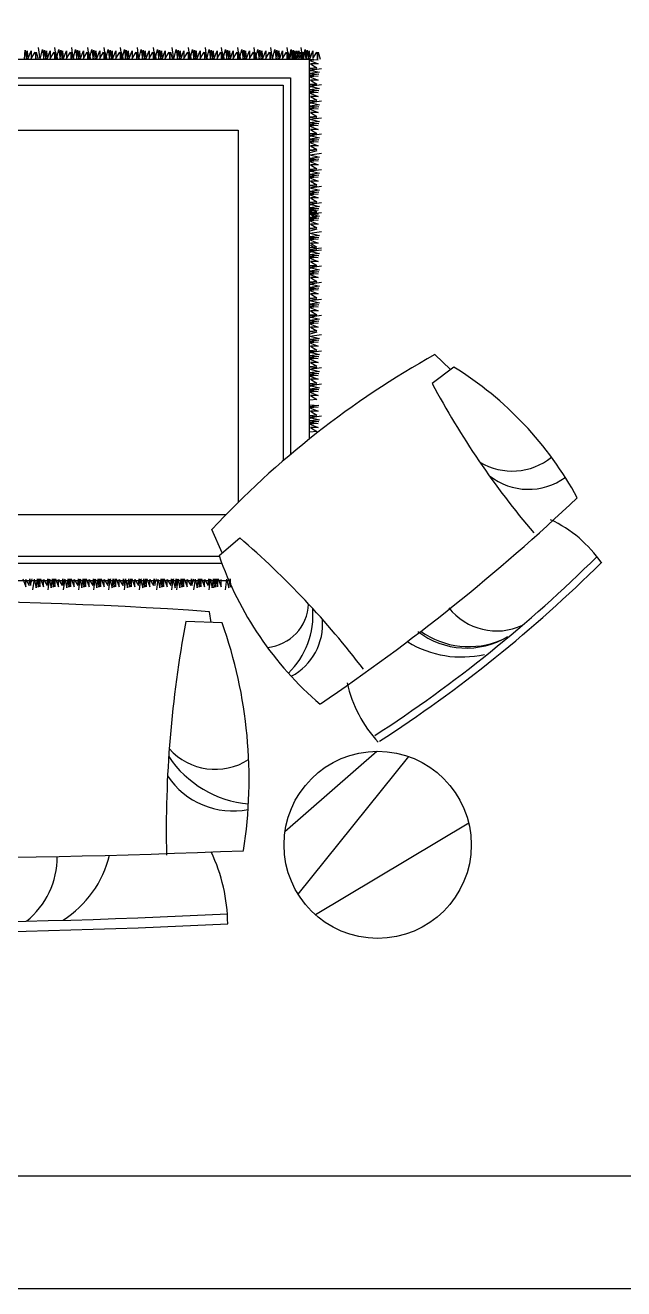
# Model space of a CAD drawing. Header units: inches. Extents: x -0.4 to 42.1, y 14 to 38.8.
# Drawn here: x 32.702 to 34.428, y 13.972 to 17.616 of the extents above; entities that cross this region are included whole.
import ezdxf

# ---------------------------------------------------------------- set-up
doc = ezdxf.new("R2010")
doc.units = ezdxf.units.IN
doc.header["$MEASUREMENT"] = 0
doc.layers.add('02', color=2, linetype='Continuous')
doc.layers.add('kadrbm', color=4, linetype='Continuous')

# ---------------------------------------------------------------- blocks, each defined once
blk = doc.blocks.new('kadrbm')
at = {"layer": 'kadrbm', "color": 4}
blk.add_lwpolyline([(0, 0), (0, 24.7972), (21, 24.7972), (21, 0), (0, 0)], close=True, dxfattribs=at)
blk.add_lwpolyline([(20.6631, 0.3257), (20.6631, 24.4603), (0.3369, 24.4603), (0.3369, 0.3257), (20.6631, 0.3257)], dxfattribs=at)

msp = doc.modelspace()

# ---------------------------------------------------------------- linework, layer by layer
at = {"layer": '02'}
for p, q in [((32.7003, 17.5183), (32.7022, 17.5445)), ((32.7022, 17.5445), (32.7059, 17.5183)), ((32.7059, 17.5183), (32.7078, 17.5426)), ((32.7078, 17.5426), (32.7097, 17.5183)), ((32.7097, 17.5183), (32.7191, 17.5426)), ((32.7191, 17.5426), (32.7191, 17.5201)), ((32.7191, 17.5201), (32.7303, 17.5389)), ((32.7303, 17.5389), (32.7322, 17.5183)), ((32.7322, 17.5183), (32.734, 17.5389)), ((32.734, 17.5389), (32.7397, 17.5183)), ((32.7452, 17.5189), (32.7407, 17.552)), ((32.7452, 17.5189), (32.7519, 17.5464)), ((32.7519, 17.5464), (32.7556, 17.5183)), ((32.7556, 17.5183), (32.7575, 17.5445)), ((32.7575, 17.5445), (32.7613, 17.5183)), ((32.7613, 17.5183), (32.7631, 17.5426)), ((32.7631, 17.5426), (32.765, 17.5183)), ((32.765, 17.5183), (32.7744, 17.5426)), ((32.7744, 17.5426), (32.7744, 17.5201)), ((32.7744, 17.5201), (32.7856, 17.5389)), ((32.7856, 17.5389), (32.7875, 17.5183)), ((32.792, 17.5189), (32.7875, 17.552)), ((32.7875, 17.5183), (32.7893, 17.5389)), ((32.7893, 17.5389), (32.795, 17.5183)), ((32.792, 17.5189), (32.7987, 17.5464)), ((32.7987, 17.5464), (32.8025, 17.5183)), ((32.8025, 17.5183), (32.8043, 17.5445)), ((32.8043, 17.5445), (32.8081, 17.5183)), ((32.8081, 17.5183), (32.8099, 17.5426)), ((32.8099, 17.5426), (32.8118, 17.5183)), ((32.8118, 17.5183), (32.8212, 17.5426)), ((32.8212, 17.5426), (32.8212, 17.5201)), ((32.8212, 17.5201), (32.8324, 17.5389)), ((32.8324, 17.5389), (32.8343, 17.5183)), ((32.8343, 17.5183), (32.8362, 17.5389)), ((32.8407, 17.5189), (32.8362, 17.552)), ((32.8362, 17.5389), (32.8418, 17.5183)), ((32.8407, 17.5189), (32.8474, 17.5464)), ((32.8474, 17.5464), (32.8511, 17.5183)), ((32.8511, 17.5183), (32.853, 17.5445)), ((32.853, 17.5445), (32.8568, 17.5183)), ((32.8568, 17.5183), (32.8586, 17.5426)), ((32.8586, 17.5426), (32.8605, 17.5183)), ((32.8605, 17.5183), (32.8699, 17.5426)), ((32.8699, 17.5426), (32.8699, 17.5201)), ((32.8699, 17.5201), (32.8811, 17.5389)), ((32.8811, 17.5389), (32.883, 17.5183)), ((32.8875, 17.5189), (32.883, 17.552)), ((32.883, 17.5183), (32.8849, 17.5389)), ((32.8849, 17.5389), (32.8905, 17.5183)), ((32.8875, 17.5189), (32.8942, 17.5464)), ((32.8942, 17.5464), (32.898, 17.5183)), ((32.898, 17.5183), (32.8998, 17.5445)), ((32.8998, 17.5445), (32.9036, 17.5183)), ((32.9036, 17.5183), (32.9055, 17.5426)), ((32.9055, 17.5426), (32.9073, 17.5183)), ((32.9073, 17.5183), (32.9167, 17.5426)), ((32.9167, 17.5426), (32.9167, 17.5201)), ((32.9167, 17.5201), (32.9279, 17.5389)), ((32.9279, 17.5389), (32.9298, 17.5183)), ((32.9343, 17.5189), (32.9298, 17.552)), ((32.9298, 17.5183), (32.9317, 17.5389)), ((32.9317, 17.5389), (32.9373, 17.5183)), ((32.9343, 17.5189), (32.941, 17.5464)), ((32.941, 17.5464), (32.9448, 17.5183)), ((32.9448, 17.5183), (32.9467, 17.5445)), ((32.9467, 17.5445), (32.9504, 17.5183)), ((32.9504, 17.5183), (32.9523, 17.5426)), ((32.9523, 17.5426), (32.9541, 17.5183)), ((32.9541, 17.5183), (32.9635, 17.5426)), ((32.9635, 17.5426), (32.9635, 17.5201)), ((32.9635, 17.5201), (32.9747, 17.5389)), ((32.9747, 17.5389), (32.9766, 17.5183)), ((32.9811, 17.5189), (32.9766, 17.552)), ((32.9766, 17.5183), (32.9785, 17.5389)), ((32.9785, 17.5389), (32.9841, 17.5183)), ((32.9811, 17.5189), (32.9879, 17.5464)), ((32.9879, 17.5464), (32.9916, 17.5183)), ((32.9916, 17.5183), (32.9935, 17.5445)), ((32.9935, 17.5445), (32.9972, 17.5183)), ((32.9972, 17.5183), (32.9991, 17.5426)), ((32.9991, 17.5426), (33.001, 17.5183)), ((33.001, 17.5183), (33.0103, 17.5426)), ((33.0103, 17.5426), (33.0103, 17.5201)), ((33.0103, 17.5201), (33.0216, 17.5389)), ((33.0216, 17.5389), (33.0234, 17.5183)), ((33.0234, 17.5183), (33.0253, 17.5389)), ((33.0298, 17.5189), (33.0253, 17.552)), ((33.0253, 17.5389), (33.0309, 17.5183)), ((33.0298, 17.5189), (33.0365, 17.5464)), ((33.0365, 17.5464), (33.0403, 17.5183)), ((33.0403, 17.5183), (33.0422, 17.5445)), ((33.0422, 17.5445), (33.0459, 17.5183)), ((33.0459, 17.5183), (33.0478, 17.5426)), ((33.0478, 17.5426), (33.0497, 17.5183)), ((33.0497, 17.5183), (33.059, 17.5426)), ((33.059, 17.5426), (33.059, 17.5201)), ((33.059, 17.5201), (33.0703, 17.5389)), ((33.0703, 17.5389), (33.0721, 17.5183)), ((33.0766, 17.5189), (33.0721, 17.552)), ((33.0721, 17.5183), (33.074, 17.5389)), ((33.074, 17.5389), (33.0796, 17.5183)), ((33.0766, 17.5189), (33.0834, 17.5464)), ((33.0834, 17.5464), (33.0871, 17.5183)), ((33.0871, 17.5183), (33.089, 17.5445)), ((33.089, 17.5445), (33.0927, 17.5183)), ((33.0927, 17.5183), (33.0946, 17.5426)), ((33.0946, 17.5426), (33.0965, 17.5183)), ((33.0965, 17.5183), (33.1058, 17.5426)), ((33.1058, 17.5426), (33.1058, 17.5201)), ((33.1058, 17.5201), (33.1171, 17.5389)), ((33.1171, 17.5389), (33.1189, 17.5183)), ((33.1189, 17.5183), (33.1208, 17.5389)), ((33.1208, 17.5389), (33.1264, 17.5183)), ((33.1305, 17.5189), (33.126, 17.552)), ((33.1305, 17.5189), (33.1372, 17.5464)), ((33.1372, 17.5464), (33.141, 17.5183)), ((33.141, 17.5183), (33.1429, 17.5445)), ((33.1429, 17.5445), (33.1466, 17.5183)), ((33.1466, 17.5183), (33.1485, 17.5426)), ((33.1485, 17.5426), (33.1503, 17.5183)), ((33.1503, 17.5183), (33.1597, 17.5426)), ((33.1597, 17.5426), (33.1597, 17.5201)), ((33.1597, 17.5201), (33.1709, 17.5389)), ((33.1709, 17.5389), (33.1728, 17.5183)), ((33.1773, 17.5189), (33.1728, 17.552)), ((33.1728, 17.5183), (33.1747, 17.5389)), ((33.1747, 17.5389), (33.1803, 17.5183)), ((33.1773, 17.5189), (33.1841, 17.5464)), ((33.1841, 17.5464), (33.1878, 17.5183)), ((33.1878, 17.5183), (33.1897, 17.5445)), ((33.1897, 17.5445), (33.1934, 17.5183)), ((33.1934, 17.5183), (33.1953, 17.5426)), ((33.1953, 17.5426), (33.1972, 17.5183)), ((33.1972, 17.5183), (33.2065, 17.5426)), ((33.2065, 17.5426), (33.2065, 17.5201)), ((33.2065, 17.5201), (33.2178, 17.5389)), ((33.2178, 17.5389), (33.2196, 17.5183)), ((33.2196, 17.5183), (33.2215, 17.5389)), ((33.226, 17.5189), (33.2215, 17.552)), ((33.2215, 17.5389), (33.2271, 17.5183)), ((33.226, 17.5189), (33.2327, 17.5464)), ((33.2327, 17.5464), (33.2365, 17.5183)), ((33.2365, 17.5183), (33.2384, 17.5445)), ((33.2384, 17.5445), (33.2421, 17.5183)), ((33.2421, 17.5183), (33.244, 17.5426)), ((33.244, 17.5426), (33.2459, 17.5183)), ((33.2459, 17.5183), (33.2552, 17.5426)), ((33.2552, 17.5426), (33.2552, 17.5201)), ((33.2552, 17.5201), (33.2665, 17.5389)), ((33.2665, 17.5389), (33.2683, 17.5183)), ((33.2728, 17.5189), (33.2683, 17.552)), ((33.2683, 17.5183), (33.2702, 17.5389)), ((33.2702, 17.5389), (33.2758, 17.5183)), ((33.2728, 17.5189), (33.2796, 17.5464)), ((33.2796, 17.5464), (33.2833, 17.5183)), ((33.2833, 17.5183), (33.2852, 17.5445)), ((33.2852, 17.5445), (33.2889, 17.5183)), ((33.2889, 17.5183), (33.2908, 17.5426)), ((33.2908, 17.5426), (33.2927, 17.5183)), ((33.2927, 17.5183), (33.302, 17.5426)), ((33.302, 17.5426), (33.302, 17.5201)), ((33.302, 17.5201), (33.3133, 17.5389)), ((33.3133, 17.5389), (33.3151, 17.5183)), ((33.3196, 17.5189), (33.3151, 17.552)), ((33.3151, 17.5183), (33.317, 17.5389)), ((33.317, 17.5389), (33.3226, 17.5183)), ((33.3196, 17.5189), (33.3264, 17.5464)), ((33.3264, 17.5464), (33.3301, 17.5183)), ((33.3301, 17.5183), (33.332, 17.5445)), ((33.332, 17.5445), (33.3357, 17.5183)), ((33.3357, 17.5183), (33.3376, 17.5426)), ((33.3376, 17.5426), (33.3395, 17.5183)), ((33.3395, 17.5183), (33.3489, 17.5426)), ((33.3489, 17.5426), (33.3489, 17.5201)), ((33.3489, 17.5201), (33.3601, 17.5389)), ((33.3601, 17.5389), (33.362, 17.5183)), ((33.3665, 17.5189), (33.362, 17.552)), ((33.362, 17.5183), (33.3638, 17.5389)), ((33.3638, 17.5389), (33.3695, 17.5183)), ((33.3665, 17.5189), (33.3732, 17.5464)), ((33.3732, 17.5464), (33.3769, 17.5183)), ((33.3769, 17.5183), (33.3788, 17.5445)), ((33.3788, 17.5445), (33.3826, 17.5183)), ((33.3826, 17.5183), (33.3844, 17.5426)), ((33.3844, 17.5426), (33.3863, 17.5183)), ((33.3863, 17.5183), (33.3957, 17.5426)), ((33.3957, 17.5426), (33.3957, 17.5201)), ((33.3957, 17.5201), (33.4069, 17.5389)), ((33.4069, 17.5389), (33.4088, 17.5183)), ((33.4088, 17.5183), (33.4107, 17.5389)), ((33.4152, 17.5189), (33.4107, 17.552)), ((33.4107, 17.5389), (33.4163, 17.5183)), ((33.4152, 17.5189), (33.4219, 17.5464)), ((33.4219, 17.5464), (33.4256, 17.5183)), ((33.4256, 17.5183), (33.4275, 17.5445)), ((33.4275, 17.5445), (33.4313, 17.5183)), ((33.4313, 17.5183), (33.4331, 17.5426)), ((33.4331, 17.5426), (33.435, 17.5183)), ((33.435, 17.5183), (33.4444, 17.5426)), ((33.4444, 17.5426), (33.4444, 17.5201)), ((33.4444, 17.5201), (33.4556, 17.5389)), ((33.4556, 17.5389), (33.4575, 17.5183)), ((33.462, 17.5189), (33.4575, 17.552)), ((33.4575, 17.5183), (33.4593, 17.5389)), ((33.4593, 17.5389), (33.465, 17.5183)), ((33.462, 17.5189), (33.4687, 17.5464)), ((33.4663, 17.5183), (33.4681, 17.5445)), ((33.4681, 17.5445), (33.4719, 17.5183)), ((33.4687, 17.5464), (33.4725, 17.5183)), ((33.4719, 17.5183), (33.4738, 17.5426)), ((33.4725, 17.5183), (33.4743, 17.5445)), ((33.4738, 17.5426), (33.4756, 17.5183)), ((33.4743, 17.5445), (33.4781, 17.5183)), ((33.4756, 17.5183), (33.485, 17.5426)), ((33.4781, 17.5183), (33.4799, 17.5426)), ((33.4799, 17.5426), (33.4818, 17.5183)), ((33.4818, 17.5183), (33.4912, 17.5426)), ((33.485, 17.5426), (33.485, 17.5201)), ((33.485, 17.5201), (33.4962, 17.5389)), ((33.4912, 17.5426), (33.4912, 17.5201)), ((33.4912, 17.5201), (33.5024, 17.5389)), ((33.4962, 17.5389), (33.4981, 17.5183)), ((33.5026, 17.5189), (33.4981, 17.552)), ((33.4981, 17.5183), (33.5, 17.5389)), ((33.5, 17.5389), (33.5056, 17.5183)), ((33.5024, 17.5389), (33.5043, 17.5183)), ((33.5026, 17.5189), (33.5093, 17.5464)), ((33.5043, 17.5183), (33.5062, 17.5389)), ((33.5062, 17.5389), (33.5118, 17.5183)), ((33.5093, 17.5464), (33.5131, 17.5183)), ((33.5131, 17.5183), (33.515, 17.5445)), ((33.515, 17.5445), (33.5187, 17.5183)), ((33.5187, 17.5183), (33.5206, 17.5426)), ((33.5206, 17.5426), (33.5225, 17.5183)), ((33.5225, 17.5183), (33.5318, 17.5426)), ((33.5318, 17.5426), (33.5318, 17.5201)), ((33.5318, 17.5201), (33.5431, 17.5389)), ((33.5431, 17.5389), (33.5449, 17.5183)), ((33.5449, 17.5183), (33.5468, 17.5389)), ((33.5468, 17.5389), (33.5524, 17.5183)), ((30.9896, 17.5189), (33.521, 17.5189)), ((33.521, 17.5189), (33.521, 16.4227)), ((33.5226, 17.5181), (33.547, 17.5162)), ((33.547, 17.5162), (33.5226, 17.5143)), ((33.5226, 17.5143), (33.547, 17.505)), ((33.5245, 17.505), (33.5432, 17.4937)), ((33.547, 17.505), (33.5245, 17.505)), ((31.0436, 17.4649), (33.467, 17.4649)), ((33.467, 17.4649), (33.467, 16.3782)), ((33.5432, 17.4937), (33.5226, 17.4918)), ((33.5226, 17.4918), (33.5432, 17.49)), ((33.5432, 17.49), (33.5226, 17.4844)), ((33.5507, 17.4806), (33.5226, 17.4769)), ((33.5226, 17.4769), (33.5488, 17.475)), ((33.5488, 17.475), (33.5226, 17.4712)), ((33.5226, 17.4712), (33.547, 17.4694)), ((33.547, 17.4694), (33.5226, 17.4675)), ((33.5226, 17.4675), (33.547, 17.4581)), ((33.5232, 17.4873), (33.5563, 17.4918)), ((33.5232, 17.4873), (33.5507, 17.4806)), ((31.0652, 17.4433), (33.4454, 17.4433)), ((33.4454, 17.4433), (33.4454, 16.3597)), ((33.5432, 17.4469), (33.5226, 17.445)), ((33.5226, 17.445), (33.5432, 17.4432)), ((33.5432, 17.4432), (33.5226, 17.4375)), ((33.5507, 17.4338), (33.5226, 17.43)), ((33.5226, 17.43), (33.5488, 17.4282)), ((33.5488, 17.4282), (33.5226, 17.4244)), ((33.5226, 17.4244), (33.547, 17.4226)), ((33.547, 17.4226), (33.5226, 17.4207)), ((33.5232, 17.4405), (33.5563, 17.445)), ((33.5232, 17.4405), (33.5507, 17.4338)), ((33.547, 17.4581), (33.5245, 17.4581)), ((33.5245, 17.4581), (33.5432, 17.4469)), ((33.5226, 17.4207), (33.547, 17.4113)), ((33.5432, 17.4001), (33.5226, 17.3982)), ((33.5226, 17.3982), (33.5432, 17.3963)), ((33.5432, 17.3963), (33.5226, 17.3907)), ((33.5507, 17.387), (33.5226, 17.3832)), ((33.5232, 17.3937), (33.5563, 17.3982)), ((33.5232, 17.3937), (33.5507, 17.387)), ((33.547, 17.4113), (33.5245, 17.4113)), ((33.5245, 17.4113), (33.5432, 17.4001)), ((33.5226, 17.3832), (33.5488, 17.3814)), ((33.5488, 17.3814), (33.5226, 17.3776)), ((33.5226, 17.3776), (33.547, 17.3757)), ((33.547, 17.3757), (33.5226, 17.3739)), ((33.5226, 17.3739), (33.547, 17.3645)), ((33.5432, 17.3533), (33.5226, 17.3514)), ((33.5226, 17.3514), (33.5432, 17.3495)), ((33.5432, 17.3495), (33.5226, 17.3439)), ((33.5232, 17.345), (33.5563, 17.3495)), ((33.547, 17.3645), (33.5245, 17.3645)), ((33.5245, 17.3645), (33.5432, 17.3533)), ((31.1948, 17.3137), (33.3158, 17.3137)), ((33.3158, 17.3137), (33.3158, 16.2397)), ((33.5507, 17.3383), (33.5226, 17.3345)), ((33.5226, 17.3345), (33.5488, 17.3327)), ((33.5488, 17.3327), (33.5226, 17.3289)), ((33.5226, 17.3289), (33.547, 17.327)), ((33.547, 17.327), (33.5226, 17.3252)), ((33.5226, 17.3252), (33.547, 17.3158)), ((33.5232, 17.345), (33.5507, 17.3383)), ((33.547, 17.3158), (33.5245, 17.3158)), ((33.5245, 17.3158), (33.5432, 17.3046)), ((33.5432, 17.3046), (33.5226, 17.3027)), ((33.5226, 17.3027), (33.5432, 17.3008)), ((33.5432, 17.3008), (33.5226, 17.2952)), ((33.5507, 17.2915), (33.5226, 17.2877)), ((33.5226, 17.2877), (33.5488, 17.2858)), ((33.5488, 17.2858), (33.5226, 17.2821)), ((33.5226, 17.2821), (33.547, 17.2802)), ((33.547, 17.2802), (33.5226, 17.2784)), ((33.5226, 17.2784), (33.547, 17.269)), ((33.5232, 17.2982), (33.5563, 17.3027)), ((33.5232, 17.2982), (33.5507, 17.2915)), ((33.5432, 17.2578), (33.5226, 17.2559)), ((33.5226, 17.2559), (33.5432, 17.254)), ((33.5432, 17.254), (33.5226, 17.2484)), ((33.5232, 17.2429), (33.5563, 17.2474)), ((33.5232, 17.2429), (33.5507, 17.2362)), ((33.5245, 17.269), (33.5432, 17.2578)), ((33.547, 17.269), (33.5245, 17.269)), ((33.5507, 17.2362), (33.5226, 17.2324)), ((33.5226, 17.2324), (33.5488, 17.2305)), ((33.5488, 17.2305), (33.5226, 17.2268)), ((33.5226, 17.2268), (33.547, 17.2249)), ((33.547, 17.2249), (33.5226, 17.223)), ((33.5226, 17.223), (33.547, 17.2137)), ((33.547, 17.2137), (33.5245, 17.2137)), ((33.5245, 17.2137), (33.5432, 17.2024)), ((33.5432, 17.2024), (33.5226, 17.2006)), ((33.5226, 17.2006), (33.5432, 17.1987)), ((33.5432, 17.1987), (33.5226, 17.1931)), ((33.5507, 17.1893), (33.5226, 17.1856)), ((33.5226, 17.1856), (33.5488, 17.1837)), ((33.5488, 17.1837), (33.5226, 17.18)), ((33.5226, 17.18), (33.547, 17.1781)), ((33.547, 17.1781), (33.5226, 17.1762)), ((33.5226, 17.1762), (33.547, 17.1669)), ((33.5232, 17.1961), (33.5563, 17.2006)), ((33.5232, 17.1961), (33.5507, 17.1893)), ((33.547, 17.1669), (33.5245, 17.1669)), ((33.5245, 17.1669), (33.5432, 17.1556)), ((33.5432, 17.1556), (33.5226, 17.1538)), ((33.5226, 17.1538), (33.5432, 17.1519)), ((33.5432, 17.1519), (33.5226, 17.1463)), ((33.5507, 17.1406), (33.5226, 17.1369)), ((33.5226, 17.1369), (33.5488, 17.135)), ((33.5488, 17.135), (33.5226, 17.1313)), ((33.5226, 17.1313), (33.547, 17.1294)), ((33.5232, 17.1474), (33.5563, 17.1519)), ((33.5232, 17.1474), (33.5507, 17.1406)), ((33.547, 17.1294), (33.5226, 17.1275)), ((33.5226, 17.1275), (33.547, 17.1182)), ((33.5432, 17.1069), (33.5226, 17.1051)), ((33.5226, 17.1051), (33.5432, 17.1032)), ((33.5432, 17.1032), (33.5226, 17.0976)), ((33.5507, 17.0938), (33.5226, 17.0901)), ((33.5232, 17.1006), (33.5563, 17.1051)), ((33.5232, 17.1006), (33.5507, 17.0938)), ((33.5245, 17.1182), (33.5432, 17.1069)), ((33.547, 17.1182), (33.5245, 17.1182)), ((33.5226, 17.0901), (33.5488, 17.0882)), ((33.5488, 17.0882), (33.5226, 17.0845)), ((33.5226, 17.0845), (33.547, 17.0826)), ((33.547, 17.0826), (33.5226, 17.0807)), ((33.5226, 17.0807), (33.547, 17.0714)), ((33.5432, 17.0786), (33.5226, 17.0767)), ((33.5226, 17.0767), (33.5432, 17.0748)), ((33.5432, 17.0748), (33.5226, 17.0692)), ((33.5507, 17.0655), (33.5226, 17.0617)), ((33.5226, 17.0617), (33.5488, 17.0599)), ((33.5432, 17.0601), (33.5226, 17.0582)), ((33.5488, 17.0599), (33.5226, 17.0561)), ((33.5232, 17.0722), (33.5563, 17.0767)), ((33.5232, 17.0722), (33.5507, 17.0655)), ((33.5245, 17.0898), (33.5432, 17.0786)), ((33.5245, 17.0714), (33.5432, 17.0601)), ((33.547, 17.0714), (33.5245, 17.0714)), ((33.5226, 17.0561), (33.547, 17.0542)), ((33.547, 17.0542), (33.5226, 17.0524)), ((33.5226, 17.0524), (33.547, 17.043)), ((33.5432, 17.0318), (33.5226, 17.0299)), ((33.5226, 17.0299), (33.5432, 17.028)), ((33.5432, 17.028), (33.5226, 17.0224)), ((33.5232, 17.0169), (33.5563, 17.0214)), ((33.5245, 17.043), (33.5432, 17.0318)), ((33.547, 17.043), (33.5245, 17.043)), ((33.5507, 17.0102), (33.5226, 17.0064)), ((33.5226, 17.0064), (33.5488, 17.0045)), ((33.5488, 17.0045), (33.5226, 17.0008)), ((33.5226, 17.0008), (33.547, 16.9989)), ((33.547, 16.9989), (33.5226, 16.9971)), ((33.5226, 16.9971), (33.547, 16.9877)), ((33.5232, 17.0169), (33.5507, 17.0102)), ((33.5245, 16.9877), (33.5432, 16.9765)), ((33.547, 16.9877), (33.5245, 16.9877)), ((33.5432, 16.9765), (33.5226, 16.9746)), ((33.5432, 16.9707), (33.5226, 16.9688)), ((33.5226, 16.9688), (33.5432, 16.9669)), ((33.5432, 16.9669), (33.5226, 16.9613)), ((33.5507, 16.9575), (33.5226, 16.9538)), ((33.5226, 16.9538), (33.5488, 16.9519)), ((33.5488, 16.9519), (33.5226, 16.9482)), ((33.5226, 16.9482), (33.547, 16.9463)), ((33.5232, 16.9701), (33.5563, 16.9746)), ((33.5232, 16.9643), (33.5563, 16.9688)), ((33.5232, 16.9643), (33.5507, 16.9575)), ((33.5245, 16.9819), (33.5432, 16.9707)), ((33.547, 16.9463), (33.5226, 16.9444)), ((33.5226, 16.9444), (33.547, 16.9351)), ((33.5432, 16.9238), (33.5226, 16.922)), ((33.5226, 16.922), (33.5432, 16.9201)), ((33.5432, 16.9201), (33.5226, 16.9145)), ((33.5232, 16.9175), (33.5563, 16.922)), ((33.5232, 16.9175), (33.5507, 16.9107)), ((33.5245, 16.9351), (33.5432, 16.9238)), ((33.547, 16.9351), (33.5245, 16.9351)), ((33.5507, 16.9107), (33.5226, 16.907)), ((33.5226, 16.907), (33.5488, 16.9051)), ((33.5488, 16.9051), (33.5226, 16.9014)), ((33.5226, 16.9014), (33.547, 16.8995)), ((33.547, 16.8995), (33.5226, 16.8976)), ((33.5226, 16.8976), (33.547, 16.8883)), ((33.5432, 16.877), (33.5226, 16.8752)), ((33.5226, 16.8752), (33.5432, 16.8733)), ((33.5232, 16.8706), (33.5563, 16.8752)), ((33.5245, 16.8883), (33.5432, 16.877)), ((33.547, 16.8883), (33.5245, 16.8883)), ((33.5432, 16.8733), (33.5226, 16.8677)), ((33.5507, 16.8639), (33.5226, 16.8602)), ((33.5226, 16.8602), (33.5488, 16.8583)), ((33.5488, 16.8583), (33.5226, 16.8546)), ((33.5226, 16.8546), (33.547, 16.8527)), ((33.547, 16.8527), (33.5226, 16.8508)), ((33.5226, 16.8508), (33.547, 16.8414)), ((33.5232, 16.8706), (33.5507, 16.8639)), ((33.5245, 16.8414), (33.5432, 16.8302)), ((33.547, 16.8414), (33.5245, 16.8414)), ((33.5432, 16.8302), (33.5226, 16.8283)), ((33.5226, 16.8283), (33.5432, 16.8265)), ((33.5432, 16.8265), (33.5226, 16.8208)), ((33.5507, 16.8152), (33.5226, 16.8115)), ((33.5226, 16.8115), (33.5488, 16.8096)), ((33.5488, 16.8096), (33.5226, 16.8059)), ((33.5226, 16.8059), (33.547, 16.804)), ((33.547, 16.804), (33.5226, 16.8021)), ((33.5232, 16.822), (33.5563, 16.8265)), ((33.5232, 16.822), (33.5507, 16.8152)), ((33.5226, 16.8021), (33.547, 16.7928)), ((33.5432, 16.7815), (33.5226, 16.7796)), ((33.5226, 16.7796), (33.5432, 16.7778)), ((33.5432, 16.7778), (33.5226, 16.7722)), ((33.5507, 16.7684), (33.5226, 16.7647)), ((33.5232, 16.7751), (33.5563, 16.7796)), ((33.5232, 16.7751), (33.5507, 16.7684)), ((33.5245, 16.7928), (33.5432, 16.7815)), ((33.547, 16.7928), (33.5245, 16.7928)), ((33.5226, 16.7647), (33.5488, 16.7628)), ((33.5488, 16.7628), (33.5226, 16.759)), ((33.5226, 16.759), (33.547, 16.7572)), ((33.547, 16.7572), (33.5226, 16.7553)), ((33.5226, 16.7553), (33.547, 16.7459)), ((33.5432, 16.7347), (33.5226, 16.7328)), ((33.5226, 16.7328), (33.5432, 16.731)), ((33.5432, 16.731), (33.5226, 16.7253)), ((33.547, 16.7459), (33.5245, 16.7459)), ((33.5245, 16.7459), (33.5432, 16.7347)), ((33.5507, 16.7131), (33.5226, 16.7094)), ((33.5226, 16.7094), (33.5488, 16.7075)), ((33.5488, 16.7075), (33.5226, 16.7037)), ((33.5226, 16.7037), (33.547, 16.7019)), ((33.547, 16.7019), (33.5226, 16.7)), ((33.5226, 16.7), (33.547, 16.6906)), ((33.5232, 16.7198), (33.5563, 16.7243)), ((33.5232, 16.7198), (33.5507, 16.7131)), ((33.5432, 16.6794), (33.5226, 16.6775)), ((33.5226, 16.6775), (33.5432, 16.6756)), ((33.5432, 16.6756), (33.5226, 16.67)), ((33.5507, 16.6663), (33.5226, 16.6625)), ((33.5226, 16.6625), (33.5488, 16.6607)), ((33.5488, 16.6607), (33.5226, 16.6569)), ((33.5226, 16.6569), (33.547, 16.655)), ((33.5232, 16.673), (33.5563, 16.6775)), ((33.5232, 16.673), (33.5507, 16.6663)), ((33.5245, 16.6906), (33.5432, 16.6794)), ((33.547, 16.6906), (33.5245, 16.6906)), ((33.9287, 16.6234), (33.8835, 16.6665)), ((33.547, 16.655), (33.5226, 16.6532)), ((33.5226, 16.6532), (33.547, 16.6438)), ((33.5432, 16.6326), (33.5226, 16.6307)), ((33.5226, 16.6307), (33.5432, 16.6288)), ((33.5432, 16.6288), (33.5226, 16.6232)), ((33.5232, 16.6243), (33.5563, 16.6288)), ((33.5232, 16.6243), (33.5507, 16.6176)), ((33.547, 16.6438), (33.5245, 16.6438)), ((33.5245, 16.6438), (33.5432, 16.6326)), ((33.9384, 16.6301), (33.8756, 16.5832)), ((33.5507, 16.6176), (33.5226, 16.6138)), ((33.5226, 16.6138), (33.5488, 16.612)), ((33.5488, 16.612), (33.5226, 16.6082)), ((33.5226, 16.6082), (33.547, 16.6064)), ((33.547, 16.6064), (33.5226, 16.6045)), ((33.5226, 16.6045), (33.547, 16.5951)), ((33.5432, 16.5839), (33.5226, 16.582)), ((33.5245, 16.5951), (33.5432, 16.5839)), ((33.547, 16.5951), (33.5245, 16.5951)), ((33.5226, 16.582), (33.5432, 16.5801)), ((33.5432, 16.5801), (33.5226, 16.5745)), ((33.5507, 16.5708), (33.5226, 16.567)), ((33.5226, 16.567), (33.5488, 16.5652)), ((33.5488, 16.5652), (33.5226, 16.5614)), ((33.5226, 16.5614), (33.547, 16.5595)), ((33.547, 16.5595), (33.5226, 16.5577)), ((33.5226, 16.5577), (33.547, 16.5483)), ((33.5232, 16.5775), (33.5563, 16.582)), ((33.5232, 16.5775), (33.5507, 16.5708)), ((33.547, 16.5483), (33.5245, 16.5483)), ((33.5245, 16.5483), (33.5432, 16.5371)), ((33.5432, 16.5371), (33.5226, 16.5352)), ((33.5226, 16.5217), (33.5488, 16.5198)), ((33.5488, 16.5198), (33.5226, 16.516)), ((33.5226, 16.516), (33.547, 16.5142)), ((33.547, 16.5142), (33.5226, 16.5123)), ((33.5226, 16.5123), (33.547, 16.5029)), ((33.5432, 16.4917), (33.5226, 16.4898)), ((33.5226, 16.4898), (33.5432, 16.4879)), ((33.5432, 16.4879), (33.5226, 16.4823)), ((33.5507, 16.4786), (33.5226, 16.4748)), ((33.5226, 16.4748), (33.5488, 16.473)), ((33.5232, 16.4853), (33.5563, 16.4898)), ((33.5232, 16.4853), (33.5507, 16.4786)), ((33.5245, 16.5029), (33.5432, 16.4917)), ((33.547, 16.5029), (33.5245, 16.5029)), ((33.5488, 16.473), (33.5226, 16.4692)), ((33.5226, 16.4692), (33.547, 16.4673)), ((33.547, 16.4673), (33.5226, 16.4655)), ((33.5226, 16.4655), (33.547, 16.4561)), ((33.5432, 16.4449), (33.5226, 16.443)), ((33.5245, 16.4561), (33.5432, 16.4449)), ((33.547, 16.4561), (33.5245, 16.4561)), ((33.28, 16.2037), (31.1948, 16.2037)), ((33.2695, 16.0947), (33.2403, 16.1618)), ((33.261, 16.0866), (33.3204, 16.1378)), ((33.262, 16.0837), (31.209, 16.0837)), ((33.2693, 16.0637), (31.2018, 16.0637)), ((33.2896, 16.0137), (31.1814, 16.0137)), ((32.6947, 16.0194), (32.7034, 15.9968)), ((32.7034, 16.0176), (32.7138, 16.0003)), ((32.7034, 15.9968), (32.7034, 16.0176)), ((32.7138, 16.0003), (32.7155, 16.0194)), ((32.7155, 16.0194), (32.7173, 16.0003)), ((32.7173, 16.0003), (32.7225, 16.0194)), ((32.7276, 16.0188), (32.7234, 15.9881)), ((32.7276, 16.0188), (32.7338, 15.9933)), ((32.7338, 15.9933), (32.7373, 16.0194)), ((32.7373, 16.0194), (32.739, 15.9951)), ((32.739, 15.9951), (32.7425, 16.0194)), ((32.7425, 16.0194), (32.7442, 15.9968)), ((32.7442, 15.9968), (32.746, 16.0194)), ((32.746, 16.0194), (32.7546, 15.9968)), ((32.7546, 15.9968), (32.7546, 16.0176)), ((32.7546, 16.0176), (32.765, 16.0003)), ((32.765, 16.0003), (32.7668, 16.0194)), ((32.7668, 16.0194), (32.7685, 16.0003)), ((32.7709, 16.0188), (32.7668, 15.9881)), ((32.7685, 16.0003), (32.7737, 16.0194)), ((32.7709, 16.0188), (32.7772, 15.9933)), ((32.7772, 15.9933), (32.7806, 16.0194)), ((32.7806, 16.0194), (32.7824, 15.9951)), ((32.7824, 15.9951), (32.7858, 16.0194)), ((32.7858, 16.0194), (32.7876, 15.9968)), ((32.7876, 15.9968), (32.7893, 16.0194)), ((32.7893, 16.0194), (32.798, 15.9968)), ((32.798, 16.0176), (32.8084, 16.0003)), ((32.798, 15.9968), (32.798, 16.0176)), ((32.8084, 16.0003), (32.8101, 16.0194)), ((32.8101, 16.0194), (32.8118, 16.0003)), ((32.8118, 16.0003), (32.817, 16.0194)), ((32.816, 16.0188), (32.8118, 15.9881)), ((32.816, 16.0188), (32.8222, 15.9933)), ((32.8222, 15.9933), (32.8257, 16.0194)), ((32.8257, 16.0194), (32.8275, 15.9951)), ((32.8275, 15.9951), (32.8309, 16.0194)), ((32.8309, 16.0194), (32.8327, 15.9968)), ((32.8327, 15.9968), (32.8344, 16.0194)), ((32.8344, 16.0194), (32.8431, 15.9968)), ((32.8431, 15.9968), (32.8431, 16.0176)), ((32.8431, 16.0176), (32.8535, 16.0003)), ((32.8535, 16.0003), (32.8552, 16.0194)), ((32.8552, 16.0194), (32.8569, 16.0003)), ((32.8594, 16.0188), (32.8552, 15.9881)), ((32.8569, 16.0003), (32.8621, 16.0194)), ((32.8594, 16.0188), (32.8656, 15.9933)), ((32.8656, 15.9933), (32.8691, 16.0194)), ((32.8691, 16.0194), (32.8708, 15.9951)), ((32.8708, 15.9951), (32.8743, 16.0194)), ((32.8743, 16.0194), (32.876, 15.9968)), ((32.876, 15.9968), (32.8777, 16.0194)), ((32.8777, 16.0194), (32.8864, 15.9968)), ((32.8864, 15.9968), (32.8864, 16.0176)), ((32.8864, 16.0176), (32.8968, 16.0003)), ((32.8968, 16.0003), (32.8985, 16.0194)), ((32.8985, 16.0194), (32.9003, 16.0003)), ((32.9027, 16.0188), (32.8985, 15.9881)), ((32.9003, 16.0003), (32.9055, 16.0194)), ((32.9027, 16.0188), (32.9089, 15.9933)), ((32.9089, 15.9933), (32.9124, 16.0194)), ((32.9124, 16.0194), (32.9142, 15.9951)), ((32.9142, 15.9951), (32.9176, 16.0194)), ((32.9176, 16.0194), (32.9194, 15.9968)), ((32.9194, 15.9968), (32.9211, 16.0194)), ((32.9211, 16.0194), (32.9298, 15.9968)), ((32.9298, 16.0176), (32.9402, 16.0003)), ((32.9298, 15.9968), (32.9298, 16.0176)), ((32.9402, 16.0003), (32.9419, 16.0194)), ((32.9419, 16.0194), (32.9436, 16.0003)), ((32.9461, 16.0188), (32.9419, 15.9881)), ((32.9436, 16.0003), (32.9488, 16.0194)), ((32.9461, 16.0188), (32.9523, 15.9933)), ((32.9523, 15.9933), (32.9558, 16.0194)), ((32.9558, 16.0194), (32.9575, 15.9951)), ((32.9575, 15.9951), (32.961, 16.0194)), ((32.961, 16.0194), (32.9627, 15.9968)), ((32.9627, 15.9968), (32.9644, 16.0194)), ((32.9644, 16.0194), (32.9731, 15.9968)), ((32.9731, 15.9968), (32.9731, 16.0176)), ((32.9731, 16.0176), (32.9835, 16.0003)), ((32.9835, 16.0003), (32.9852, 16.0194)), ((32.9852, 16.0194), (32.987, 16.0003)), ((32.987, 16.0003), (32.9922, 16.0194)), ((32.9911, 16.0188), (32.987, 15.9881)), ((32.9911, 16.0188), (32.9974, 15.9933)), ((32.9974, 15.9933), (33.0009, 16.0194)), ((33.0009, 16.0194), (33.0026, 15.9951)), ((33.0026, 15.9951), (33.0061, 16.0194)), ((33.0061, 16.0194), (33.0078, 15.9968)), ((33.0078, 15.9968), (33.0095, 16.0194)), ((33.0095, 16.0194), (33.0182, 15.9968)), ((33.0182, 16.0176), (33.0286, 16.0003)), ((33.0182, 15.9968), (33.0182, 16.0176)), ((33.0286, 16.0003), (33.0303, 16.0194)), ((33.0303, 16.0194), (33.0321, 16.0003)), ((33.0345, 16.0188), (33.0303, 15.9881)), ((33.0321, 16.0003), (33.0373, 16.0194)), ((33.0345, 16.0188), (33.0407, 15.9933)), ((33.0407, 15.9933), (33.0442, 16.0194)), ((33.0442, 16.0194), (33.0459, 15.9951)), ((33.0459, 15.9951), (33.0494, 16.0194)), ((33.0494, 16.0194), (33.0511, 15.9968)), ((33.0511, 15.9968), (33.0529, 16.0194)), ((33.0529, 16.0194), (33.0615, 15.9968)), ((33.0615, 16.0176), (33.0719, 16.0003)), ((33.0615, 15.9968), (33.0615, 16.0176)), ((33.0719, 16.0003), (33.0737, 16.0194)), ((33.0737, 16.0194), (33.0754, 16.0003)), ((33.0754, 16.0003), (33.0806, 16.0194)), ((33.0844, 16.0188), (33.0802, 15.9881)), ((33.0844, 16.0188), (33.0906, 15.9933)), ((33.0906, 15.9933), (33.0941, 16.0194)), ((33.0941, 16.0194), (33.0958, 15.9951)), ((33.0958, 15.9951), (33.0993, 16.0194)), ((33.0993, 16.0194), (33.101, 15.9968)), ((33.101, 15.9968), (33.1028, 16.0194)), ((33.1028, 16.0194), (33.1114, 15.9968)), ((33.1114, 16.0176), (33.1218, 16.0003)), ((33.1114, 15.9968), (33.1114, 16.0176)), ((33.1218, 16.0003), (33.1236, 16.0194)), ((33.1236, 16.0194), (33.1253, 16.0003)), ((33.1277, 16.0188), (33.1236, 15.9881)), ((33.1253, 16.0003), (33.1305, 16.0194)), ((33.1277, 16.0188), (33.134, 15.9933)), ((33.134, 15.9933), (33.1374, 16.0194)), ((33.1361, 16.0003), (33.1378, 16.0194)), ((33.1374, 16.0194), (33.1392, 15.9951)), ((33.1378, 16.0194), (33.1396, 16.0003)), ((33.142, 16.0188), (33.1378, 15.9881)), ((33.1396, 16.0003), (33.1448, 16.0194)), ((33.142, 16.0188), (33.1482, 15.9933)), ((33.1482, 15.9933), (33.1517, 16.0194)), ((33.1517, 16.0194), (33.1535, 15.9951)), ((33.1535, 15.9951), (33.1569, 16.0194)), ((33.1569, 16.0194), (33.1587, 15.9968)), ((33.1587, 15.9968), (33.1604, 16.0194)), ((33.1604, 16.0194), (33.1691, 15.9968)), ((33.1691, 15.9968), (33.1691, 16.0176)), ((33.1691, 16.0176), (33.1795, 16.0003)), ((33.1795, 16.0003), (33.1812, 16.0194)), ((33.1812, 16.0194), (33.1829, 16.0003)), ((33.1829, 16.0003), (33.1881, 16.0194)), ((33.1919, 16.0188), (33.1877, 15.9881)), ((33.1919, 16.0188), (33.1981, 15.9933)), ((33.1981, 15.9933), (33.2016, 16.0194)), ((33.2016, 16.0194), (33.2033, 15.9951)), ((33.2033, 15.9951), (33.2068, 16.0194)), ((33.2068, 16.0194), (33.2085, 15.9968)), ((33.2085, 15.9968), (33.2103, 16.0194)), ((33.2103, 16.0194), (33.2189, 15.9968)), ((33.2189, 15.9968), (33.2189, 16.0176)), ((33.2189, 16.0176), (33.2293, 16.0003)), ((33.2293, 16.0003), (33.2311, 16.0194)), ((33.2311, 16.0194), (33.2328, 16.0003)), ((33.2352, 16.0188), (33.2311, 15.9881)), ((33.2328, 16.0003), (33.238, 16.0194)), ((33.2352, 16.0188), (33.2415, 15.9933)), ((33.2415, 15.9933), (33.2449, 16.0194)), ((33.2449, 16.0194), (33.2467, 15.9951)), ((33.2458, 15.9933), (33.2493, 16.0194)), ((33.2493, 16.0194), (33.251, 15.9951)), ((33.251, 15.9951), (33.2545, 16.0194)), ((33.2545, 16.0194), (33.2562, 15.9968)), ((33.2562, 15.9968), (33.258, 16.0194)), ((33.258, 16.0194), (33.2666, 15.9968)), ((33.2666, 15.9968), (33.2666, 16.0176)), ((33.2829, 16.0188), (33.2788, 15.9881)), ((33.2829, 16.0188), (33.2892, 15.9933)), ((33.2892, 15.9933), (33.2926, 16.0194)), ((33.2926, 16.0194), (33.2944, 15.9951)), ((33.27, 15.8926), (33.165, 15.8962)), ((33.238, 15.8933), (33.2338, 15.9247)), ((33.451, 15.2907), (33.716, 15.522)), ((33.4889, 15.1095), (33.8084, 15.5065)), ((33.981, 15.3143), (33.5391, 15.0501))]:
    msp.add_line(p, q, dxfattribs=at)
msp.add_circle((33.7183, 15.252), 0.27, dxfattribs=at)
for centre, radius, start, end in [((35.1601, 14.3774), 2.621, 119.1477, 137.0924), ((33.4109, 15.7767), 1.0032, 28.3352, 58.2799), ((36.0274, 17.7304), 2.4386, 208.0634, 220.3294), ((34.1063, 16.5133), 0.1829, 239.4128, 308.4148), ((34.1529, 16.4598), 0.1821, 232.0079, 305.7685), ((30.2663, 20.5155), 5.8644, 304.09835, 313.37604), ((34.0601, 15.8556), 0.3694, 34.5208, 64.8504), ((31.7338, 14.2859), 2.4386, 37.145, 49.4109), ((34.2084, 16.4164), 1.0032, 199.1945, 229.1391), ((31.5446, 18.9104), 3.983, 302.9358, 314.7782), ((31.558, 18.8937), 3.983, 302.9358, 314.7782), ((32.3302, 2.7547), 13.201, 86.07486, 94.54529), ((33.3875, 15.953), 0.132, 275.6831, 357.2899), ((33.299, 15.9146), 0.2328, 314.0677, 4.8075), ((34.0614, 16.0447), 0.1756, 218.1527, 295.0953), ((36.3768, 15.2916), 3.2682, 169.3392, 181.213), ((32.0031, 15.4426), 1.3444, 351.1317, 19.5557), ((33.3902, 15.8882), 0.1694, 297.7803, 5.058), ((33.9745, 16.05), 0.2302, 232.3132, 301.0971), ((33.9814, 16.0645), 0.2405, 234.6644, 293.0706), ((33.9597, 16.0904), 0.2964, 238.5198, 283.0242), ((33.9906, 15.7999), 0.3694, 192.6239, 222.9536), ((33.2498, 15.6467), 0.1769, 221.4603, 303.0671), ((33.3745, 15.6809), 0.312, 213.9427, 264.6824), ((33.3014, 15.5768), 0.2271, 213.6922, 280.9698), ((32.2542, 41.0094), 25.7966, 267.66767, 272.3932), ((32.5587, 15.216), 0.2354, 308.6152, 0.5975), ((32.645, 15.2944), 0.3085, 302.6555, 346.437), ((32.791, 15.0195), 0.4951, 0.544, 25.3612), ((32.2759, 35.0394), 20.0119, 266.97253, 272.89035), ((32.2759, 35.0106), 20.0119, 266.96927, 272.89351)]:
    msp.add_arc(centre, radius, start, end, dxfattribs=at)

# ---------------------------------------------------------------- block references
at = {"layer": 'kadrbm'}
msp.add_blockref('kadrbm', (21.0999, 13.9716), dxfattribs=at)

doc.saveas('drawing.dxf')
